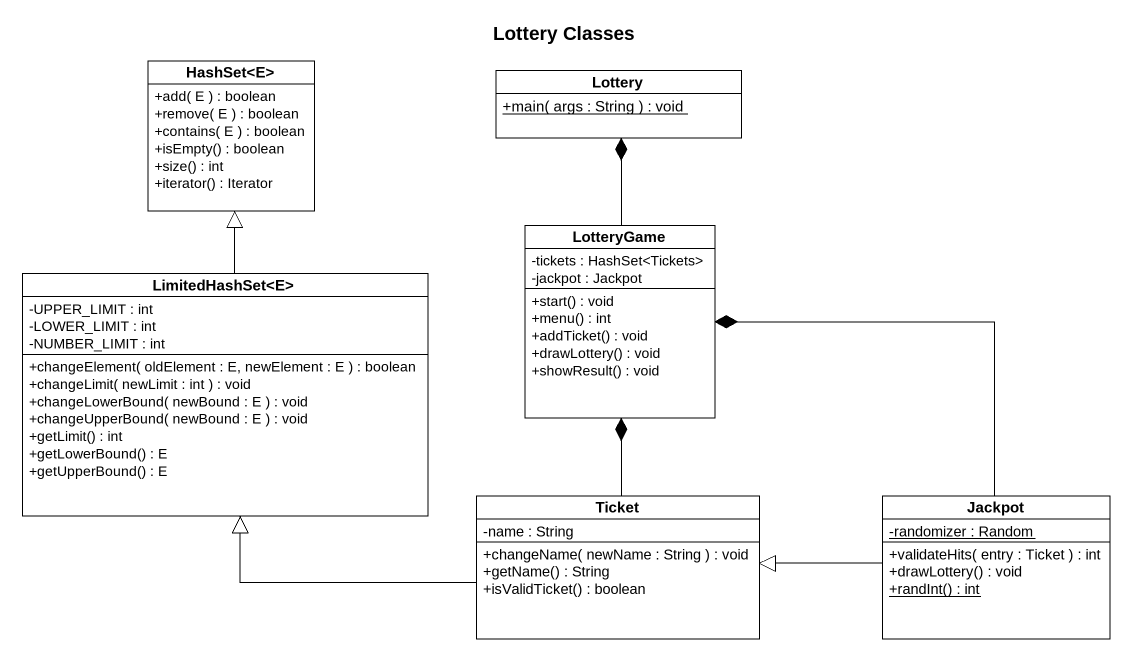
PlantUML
@startuml
title Lottery Classes
hide circle
hide empty members
skinparam classAttributeIconSize 0
class "HashSet<E>" as HashSet_E {
  +add( E ) : boolean
  +remove( E ) : boolean
  +contains( E ) : boolean
  +isEmpty() : boolean
  +size() : int
  +iterator() : Iterator
}
class Lottery {
  {static} +main( args : String ) : void
}
class LotteryGame {
  -tickets : HashSet<Tickets>
  -jackpot : Jackpot
  +start() : void
  +menu() : int
  +addTicket() : void
  +drawLottery() : void
  +showResult() : void
}
class "LimitedHashSet<E>" as LimitedHashSet_E {
  -UPPER_LIMIT : int
  -LOWER_LIMIT : int
  -NUMBER_LIMIT : int
  +changeElement( oldElement : E, newElement : E ) : boolean
  +changeLimit( newLimit : int ) : void
  +changeLowerBound( newBound : E ) : void
  +changeUpperBound( newBound : E ) : void
  +getLimit() : int
  +getLowerBound() : E
  +getUpperBound() : E
}
class Ticket {
  -name : String
  +changeName( newName : String ) : void
  +getName() : String
  +isValidTicket() : boolean
}
class Jackpot {
  {static} -randomizer : Random
  +validateHits( entry : Ticket ) : int
  +drawLottery() : void
  {static} +randInt() : int
}
Lottery *-- LotteryGame
LotteryGame *-- Ticket
LotteryGame *-- Jackpot
LimitedHashSet_E -up-|> HashSet_E
Ticket -left-|> LimitedHashSet_E
Jackpot -left-|> Ticket
@enduml
